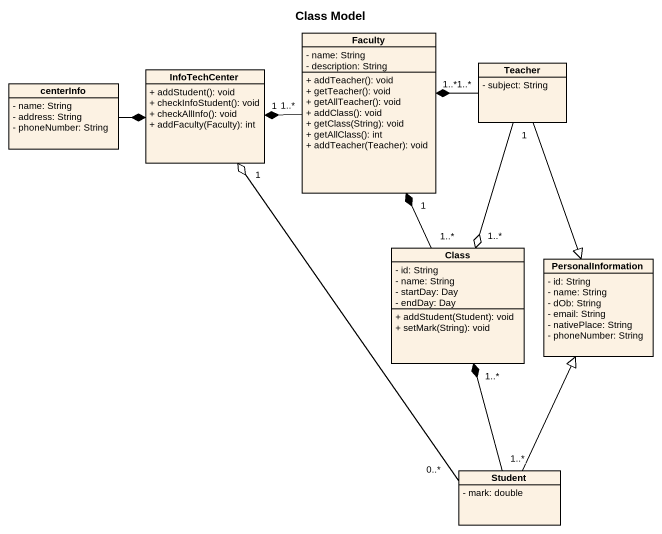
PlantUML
@startuml
title Class Model
hide circle
hide empty members
skinparam classAttributeIconSize 0
class Faculty {
  - name: String
  - description: String
  + addTeacher(): void
  + getTeacher(): void
  + getAllTeacher(): void
  + addClass(): void
  + getClass(String): void
  + getAllClass(): int
  + addTeacher(Teacher): void
}
class InfoTechCenter {
  + addStudent(): void
  + checkInfoStudent(): void
  + checkAllInfo(): void
  + addFaculty(Faculty): int
}
class Teacher {
  - subject: String
}
class centerInfo {
  - name: String
  - address: String
  - phoneNumber: String
}
class "Class" as Class_ {
  - id: String
  - name: String
  - startDay: Day
  - endDay: Day
  + addStudent(Student): void
  + setMark(String): void
}
class PersonalInformation {
  - id: String
  - name: String
  - dOb: String
  - email: String
  - nativePlace: String
  - phoneNumber: String
}
class Student {
  - mark: double
}
Faculty "1..*" -left-* "1" InfoTechCenter
Teacher "1..*" -left-* "1..*" Faculty
Teacher "1" --o "1..*" Class_
Teacher --|> PersonalInformation
centerInfo -right-* InfoTechCenter
Class_ "1..*" -up-* "1" Faculty
Student "0..*" -up-o "1" InfoTechCenter
Student "1..*" -up-* "1..*" Class_
Student -up-|> PersonalInformation
@enduml
